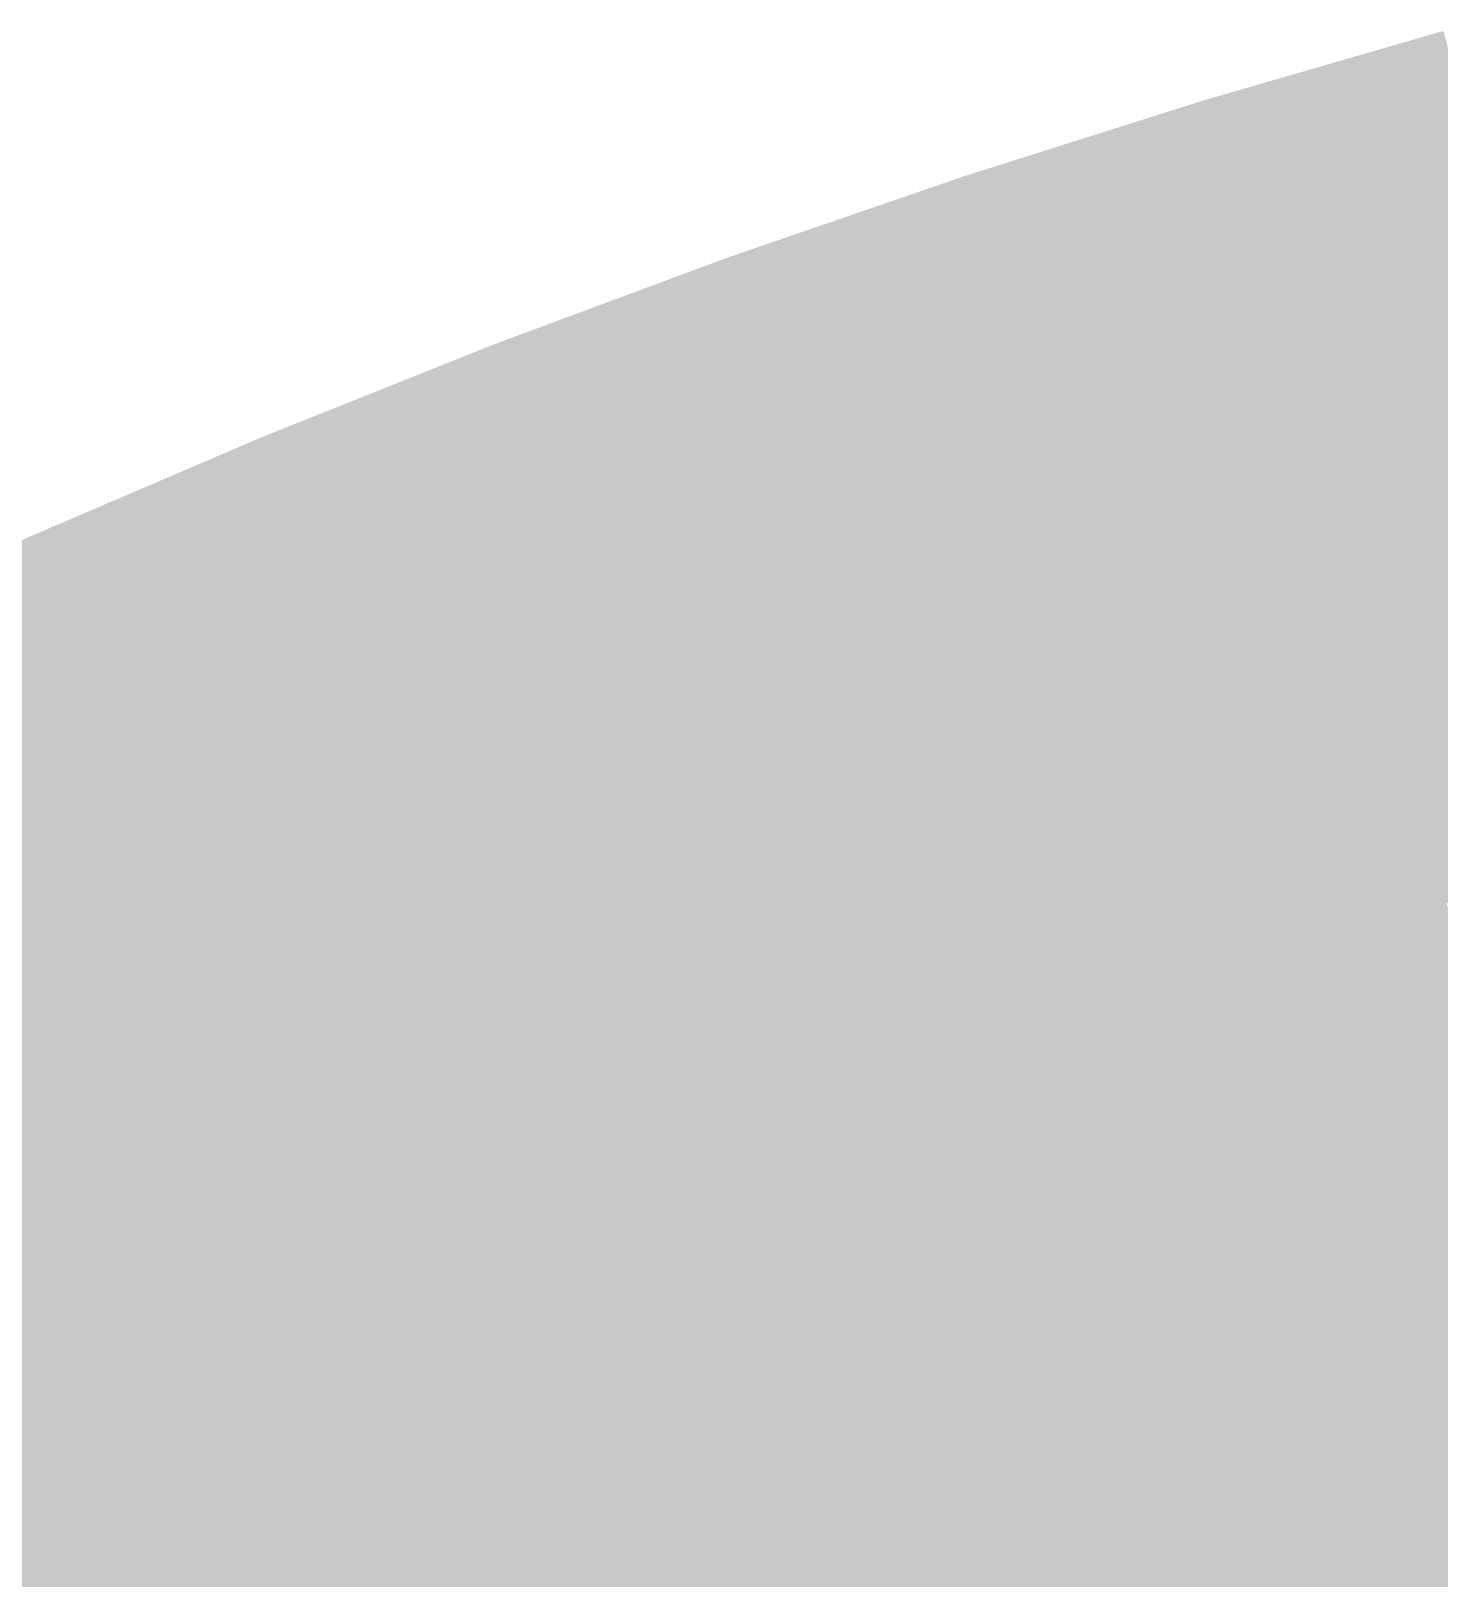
# Model space of a CAD drawing. Header units: inches. Extents: x -266 to 784, y -170 to 213.
# Drawn here: x -68.9 to -45.41, y 138.02 to 163.84 of the extents above; entities that cross this region are included whole.
import ezdxf

# ---------------------------------------------------------------- set-up
doc = ezdxf.new("R2010")
doc.units = ezdxf.units.IN
doc.header["$MEASUREMENT"] = 0

msp = doc.modelspace()

# ---------------------------------------------------------------- linework, layer by layer
at = {"color": 98, "true_color": 0x020301}
for points in [[(-49.05811, 161.722917), (-49.348395, 162.679857), (-45.074456, 162.878155), (-45.341169, 163.841931)], [(-53.012214, 160.470263), (-53.325896, 161.419791), (-49.05811, 161.722917), (-49.348395, 162.679857)], [(-56.934385, 159.120947), (-57.271275, 160.062491), (-53.012214, 160.470263), (-53.325896, 161.419791)]]:
    msp.add_solid(points, dxfattribs=at)
at = {"color": 98, "true_color": 0x040803}
for points in [[(-48.767826, 160.765976), (-49.05811, 161.722917), (-44.807743, 161.914379), (-45.074456, 162.878155)], [(-52.698532, 159.520734), (-53.012214, 160.470263), (-48.767826, 160.765976), (-49.05811, 161.722917)], [(-56.597495, 158.179403), (-56.934385, 159.120947), (-52.698532, 159.520734), (-53.012214, 160.470263)], [(-60.462366, 156.74279), (-60.822261, 157.675783), (-56.597495, 158.179403), (-56.934385, 159.120947)], [(-64.290817, 155.211761), (-64.6735, 156.135641), (-60.462366, 156.74279), (-60.822261, 157.675783)], [(-68.080541, 153.587239), (-68.485782, 154.501449), (-64.290817, 155.211761), (-64.6735, 156.135641)], [(-71.829256, 151.870201), (-72.256811, 152.774191), (-68.080541, 153.587239), (-68.485782, 154.501449)]]:
    msp.add_solid(points, dxfattribs=at)
at = {"color": 98, "true_color": 0x070c05}
for points in [[(-48.477541, 159.809036), (-48.767826, 160.765976), (-44.54103, 160.950603), (-44.807743, 161.914379)], [(-52.384851, 158.571206), (-52.698532, 159.520734), (-48.477541, 159.809036), (-48.767826, 160.765976)], [(-56.260606, 157.237859), (-56.597495, 158.179403), (-52.384851, 158.571206), (-52.698532, 159.520734)]]:
    msp.add_solid(points, dxfattribs=at)
at = {"color": 88, "true_color": 0x0a1008}
msp.add_solid([(-48.187256, 158.852096), (-48.477541, 159.809036), (-44.274318, 159.986827), (-44.54103, 160.950603)], dxfattribs=at)
at = {"color": 98, "true_color": 0x010301}
for points in [[(-60.822261, 157.675783), (-61.182156, 158.608776), (-56.934385, 159.120947), (-57.271275, 160.062491)], [(-64.6735, 156.135641), (-65.056183, 157.059521), (-60.822261, 157.675783), (-61.182156, 158.608776)], [(-68.485782, 154.501449), (-68.891023, 155.415658), (-64.6735, 156.135641), (-65.056183, 157.059521)], [(-72.256811, 152.774191), (-72.684366, 153.67818), (-68.485782, 154.501449), (-68.891023, 155.415658)]]:
    msp.add_solid(points, dxfattribs=at)
at = {"color": 88, "true_color": 0x0c140a}
for points in [[(-47.896972, 157.895155), (-48.187256, 158.852096), (-44.007605, 159.023051), (-44.274318, 159.986827)], [(-51.757487, 156.67215), (-52.071169, 157.621678), (-47.896972, 157.895155), (-48.187256, 158.852096)], [(-55.586826, 155.354771), (-55.923716, 156.296315), (-51.757487, 156.67215), (-52.071169, 157.621678)]]:
    msp.add_solid(points, dxfattribs=at)
at = {"color": 98, "true_color": 0x091008}
for points in [[(-52.071169, 157.621678), (-52.384851, 158.571206), (-48.187256, 158.852096), (-48.477541, 159.809036)], [(-55.923716, 156.296315), (-56.260606, 157.237859), (-52.071169, 157.621678), (-52.384851, 158.571206)], [(-59.742576, 154.876805), (-60.102471, 155.809797), (-55.923716, 156.296315), (-56.260606, 157.237859)], [(-63.52545, 153.364002), (-63.908133, 154.287882), (-59.742576, 154.876805), (-60.102471, 155.809797)], [(-67.270058, 151.758819), (-67.675299, 152.673029), (-63.52545, 153.364002), (-63.908133, 154.287882)]]:
    msp.add_solid(points, dxfattribs=at)
at = {"color": 88, "true_color": 0x0f190c}
msp.add_solid([(-47.606687, 156.938215), (-47.896972, 157.895155), (-43.740892, 158.059275), (-44.007605, 159.023051)], dxfattribs=at)
at = {"color": 98, "true_color": 0x060c05}
for points in [[(-60.102471, 155.809797), (-60.462366, 156.74279), (-56.260606, 157.237859), (-56.597495, 158.179403)], [(-63.908133, 154.287882), (-64.290817, 155.211761), (-60.102471, 155.809797), (-60.462366, 156.74279)], [(-67.675299, 152.673029), (-68.080541, 153.587239), (-63.908133, 154.287882), (-64.290817, 155.211761)], [(-71.401701, 150.966212), (-71.829256, 151.870201), (-67.675299, 152.673029), (-68.080541, 153.587239)]]:
    msp.add_solid(points, dxfattribs=at)
at = {"color": 88, "true_color": 0x111d0e}
for points in [[(-47.316402, 155.981275), (-47.606687, 156.938215), (-43.474179, 157.095499), (-43.740892, 158.059275)], [(-51.130124, 154.773093), (-51.443805, 155.722622), (-47.316402, 155.981275), (-47.606687, 156.938215)], [(-54.913046, 153.471683), (-55.249936, 154.413227), (-51.130124, 154.773093), (-51.443805, 155.722622)]]:
    msp.add_solid(points, dxfattribs=at)
at = {"color": 88, "true_color": 0x0e190c}
for points in [[(-51.443805, 155.722622), (-51.757487, 156.67215), (-47.606687, 156.938215), (-47.896972, 157.895155)], [(-55.249936, 154.413227), (-55.586826, 155.354771), (-51.443805, 155.722622), (-51.757487, 156.67215)], [(-59.022786, 153.010819), (-59.382681, 153.943812), (-55.249936, 154.413227), (-55.586826, 155.354771)], [(-62.760083, 151.516243), (-63.142766, 152.440123), (-59.022786, 153.010819), (-59.382681, 153.943812)]]:
    msp.add_solid(points, dxfattribs=at)
at = {"color": 88, "true_color": 0x142110}
for points in [[(-47.026118, 155.024334), (-47.316402, 155.981275), (-43.207467, 156.131723), (-43.474179, 157.095499)], [(-50.816442, 153.823565), (-51.130124, 154.773093), (-47.026118, 155.024334), (-47.316402, 155.981275)]]:
    msp.add_solid(points, dxfattribs=at)
at = {"color": 88, "true_color": 0x0b140a}
for points in [[(-59.382681, 153.943812), (-59.742576, 154.876805), (-55.586826, 155.354771), (-55.923716, 156.296315)], [(-63.142766, 152.440123), (-63.52545, 153.364002), (-59.382681, 153.943812), (-59.742576, 154.876805)], [(-66.864817, 150.84461), (-67.270058, 151.758819), (-63.142766, 152.440123), (-63.52545, 153.364002)], [(-70.54659, 149.158233), (-70.974146, 150.062223), (-66.864817, 150.84461), (-67.270058, 151.758819)]]:
    msp.add_solid(points, dxfattribs=at)
at = {"color": 88, "true_color": 0x172512}
msp.add_solid([(-46.735833, 154.067394), (-47.026118, 155.024334), (-42.940754, 155.167947), (-43.207467, 156.131723)], dxfattribs=at)
at = {"color": 88, "true_color": 0x162512}
for points in [[(-50.50276, 152.874037), (-50.816442, 153.823565), (-46.735833, 154.067394), (-47.026118, 155.024334)], [(-54.239266, 151.588594), (-54.576156, 152.530139), (-50.50276, 152.874037), (-50.816442, 153.823565)]]:
    msp.add_solid(points, dxfattribs=at)
at = {"color": 88, "true_color": 0x192a14}
for points in [[(-46.445548, 153.110454), (-46.735833, 154.067394), (-42.674041, 154.204171), (-42.940754, 155.167947)], [(-50.189078, 151.924509), (-50.50276, 152.874037), (-46.445548, 153.110454), (-46.735833, 154.067394)]]:
    msp.add_solid(points, dxfattribs=at)
at = {"color": 88, "true_color": 0x132110}
for points in [[(-54.576156, 152.530139), (-54.913046, 153.471683), (-50.816442, 153.823565), (-51.130124, 154.773093)], [(-58.302996, 151.144833), (-58.662891, 152.077826), (-54.576156, 152.530139), (-54.913046, 153.471683)]]:
    msp.add_solid(points, dxfattribs=at)
at = {"color": 88, "true_color": 0x101d0e}
for points in [[(-58.662891, 152.077826), (-59.022786, 153.010819), (-54.913046, 153.471683), (-55.249936, 154.413227)], [(-62.377399, 150.592364), (-62.760083, 151.516243), (-58.662891, 152.077826), (-59.022786, 153.010819)], [(-66.054334, 149.01619), (-66.459575, 149.9304), (-62.377399, 150.592364), (-62.760083, 151.516243)]]:
    msp.add_solid(points, dxfattribs=at)
at = {"color": 99, "true_color": 0x1c2e16}
msp.add_solid([(-46.155264, 152.153513), (-46.445548, 153.110454), (-42.407328, 153.240394), (-42.674041, 154.204171)], dxfattribs=at)
at = {"color": 99, "true_color": 0x1b2e16}
for points in [[(-49.875397, 150.974981), (-50.189078, 151.924509), (-46.155264, 152.153513), (-46.445548, 153.110454)], [(-53.565487, 149.705506), (-53.902377, 150.64705), (-49.875397, 150.974981), (-50.189078, 151.924509)]]:
    msp.add_solid(points, dxfattribs=at)
at = {"color": 99, "true_color": 0x1f3219}
msp.add_solid([(-45.864979, 151.196573), (-46.155264, 152.153513), (-42.140616, 152.276618), (-42.407328, 153.240394)], dxfattribs=at)
at = {"color": 88, "true_color": 0x182a14}
for points in [[(-53.902377, 150.64705), (-54.239266, 151.588594), (-50.189078, 151.924509), (-50.50276, 152.874037)], [(-57.583206, 149.278848), (-57.943101, 150.211841), (-53.902377, 150.64705), (-54.239266, 151.588594)]]:
    msp.add_solid(points, dxfattribs=at)
at = {"color": 98, "true_color": 0x081008}
msp.add_solid([(-70.974146, 150.062223), (-71.401701, 150.966212), (-67.270058, 151.758819), (-67.675299, 152.673029)], dxfattribs=at)
at = {"color": 88, "true_color": 0x0d190c}
for points in [[(-66.459575, 149.9304), (-66.864817, 150.84461), (-62.760083, 151.516243), (-63.142766, 152.440123)], [(-70.119035, 148.254244), (-70.54659, 149.158233), (-66.459575, 149.9304), (-66.864817, 150.84461)]]:
    msp.add_solid(points, dxfattribs=at)
at = {"color": 88, "true_color": 0x152512}
for points in [[(-57.943101, 150.211841), (-58.302996, 151.144833), (-54.239266, 151.588594), (-54.576156, 152.530139)], [(-61.612033, 148.744605), (-61.994716, 149.668484), (-57.943101, 150.211841), (-58.302996, 151.144833)]]:
    msp.add_solid(points, dxfattribs=at)
at = {"color": 88, "true_color": 0x122110}
for points in [[(-61.994716, 149.668484), (-62.377399, 150.592364), (-58.302996, 151.144833), (-58.662891, 152.077826)], [(-65.649093, 148.10198), (-66.054334, 149.01619), (-61.994716, 149.668484), (-62.377399, 150.592364)], [(-69.263925, 146.446265), (-69.69148, 147.350255), (-65.649093, 148.10198), (-66.054334, 149.01619)]]:
    msp.add_solid(points, dxfattribs=at)
at = {"color": 99, "true_color": 0x1e3219}
msp.add_solid([(-49.561715, 150.025453), (-49.875397, 150.974981), (-45.864979, 151.196573), (-46.155264, 152.153513)], dxfattribs=at)
at = {"color": 99, "true_color": 0x21361b}
for points in [[(-45.574694, 150.239633), (-45.864979, 151.196573), (-41.873903, 151.312842), (-42.140616, 152.276618)], [(-49.248033, 149.075924), (-49.561715, 150.025453), (-45.574694, 150.239633), (-45.864979, 151.196573)]]:
    msp.add_solid(points, dxfattribs=at)
at = {"color": 99, "true_color": 0x243b1d}
msp.add_solid([(-45.28441, 149.282692), (-45.574694, 150.239633), (-41.60719, 150.349066), (-41.873903, 151.312842)], dxfattribs=at)
at = {"color": 99, "true_color": 0x1d3219}
for points in [[(-53.228597, 148.763962), (-53.565487, 149.705506), (-49.561715, 150.025453), (-49.875397, 150.974981)], [(-56.863416, 147.412862), (-57.223311, 148.345855), (-53.228597, 148.763962), (-53.565487, 149.705506)]]:
    msp.add_solid(points, dxfattribs=at)
at = {"color": 99, "true_color": 0x1a2e16}
for points in [[(-57.223311, 148.345855), (-57.583206, 149.278848), (-53.565487, 149.705506), (-53.902377, 150.64705)], [(-60.846666, 146.896846), (-61.229349, 147.820725), (-57.223311, 148.345855), (-57.583206, 149.278848)]]:
    msp.add_solid(points, dxfattribs=at)
at = {"color": 88, "true_color": 0x172a14}
for points in [[(-61.229349, 147.820725), (-61.612033, 148.744605), (-57.583206, 149.278848), (-57.943101, 150.211841)], [(-64.83861, 146.273561), (-65.243852, 147.187771), (-61.229349, 147.820725), (-61.612033, 148.744605)]]:
    msp.add_solid(points, dxfattribs=at)
at = {"color": 99, "true_color": 0x20361b}
msp.add_solid([(-52.891707, 147.822418), (-53.228597, 148.763962), (-49.248033, 149.075924), (-49.561715, 150.025453)], dxfattribs=at)
at = {"color": 99, "true_color": 0x233b1d}
msp.add_solid([(-48.934351, 148.126396), (-49.248033, 149.075924), (-45.28441, 149.282692), (-45.574694, 150.239633)], dxfattribs=at)
at = {"color": 88, "true_color": 0x0f1d0e}
msp.add_solid([(-69.69148, 147.350255), (-70.119035, 148.254244), (-66.054334, 149.01619), (-66.459575, 149.9304)], dxfattribs=at)
at = {"color": 88, "true_color": 0x142512}
for points in [[(-65.243852, 147.187771), (-65.649093, 148.10198), (-61.612033, 148.744605), (-61.994716, 149.668484)], [(-68.83637, 145.542276), (-69.263925, 146.446265), (-65.243852, 147.187771), (-65.649093, 148.10198)], [(-72.387424, 143.809112), (-72.837035, 144.702337), (-68.83637, 145.542276), (-69.263925, 146.446265)]]:
    msp.add_solid(points, dxfattribs=at)
at = {"color": 99, "true_color": 0x263f1f}
msp.add_solid([(-48.62067, 147.176868), (-48.934351, 148.126396), (-44.994125, 148.325752), (-45.28441, 149.282692)], dxfattribs=at)
at = {"color": 99, "true_color": 0x223b1d}
for points in [[(-52.554817, 146.880874), (-52.891707, 147.822418), (-48.934351, 148.126396), (-49.248033, 149.075924)], [(-56.143626, 145.546877), (-56.503521, 146.479869), (-52.554817, 146.880874), (-52.891707, 147.822418)]]:
    msp.add_solid(points, dxfattribs=at)
at = {"color": 99, "true_color": 0x1f361b}
for points in [[(-56.503521, 146.479869), (-56.863416, 147.412862), (-52.891707, 147.822418), (-53.228597, 148.763962)], [(-60.081299, 145.049087), (-60.463982, 145.972966), (-56.503521, 146.479869), (-56.863416, 147.412862)]]:
    msp.add_solid(points, dxfattribs=at)
at = {"color": 99, "true_color": 0x1c3219}
for points in [[(-60.463982, 145.972966), (-60.846666, 146.896846), (-56.863416, 147.412862), (-57.223311, 148.345855)], [(-64.028128, 144.445141), (-64.433369, 145.359351), (-60.463982, 145.972966), (-60.846666, 146.896846)]]:
    msp.add_solid(points, dxfattribs=at)
at = {"color": 99, "true_color": 0x284321}
for points in [[(-48.306988, 146.22734), (-48.62067, 147.176868), (-44.70384, 147.368812), (-44.994125, 148.325752)], [(-51.881037, 144.997786), (-52.217927, 145.93933), (-48.306988, 146.22734), (-48.62067, 147.176868)]]:
    msp.add_solid(points, dxfattribs=at)
at = {"color": 99, "true_color": 0x253f1f}
msp.add_solid([(-52.217927, 145.93933), (-52.554817, 146.880874), (-48.62067, 147.176868), (-48.934351, 148.126396)], dxfattribs=at)
at = {"color": 99, "true_color": 0x192e16}
for points in [[(-64.433369, 145.359351), (-64.83861, 146.273561), (-60.846666, 146.896846), (-61.229349, 147.820725)], [(-67.98126, 143.734298), (-68.408815, 144.638287), (-64.433369, 145.359351), (-64.83861, 146.273561)]]:
    msp.add_solid(points, dxfattribs=at)
at = {"color": 88, "true_color": 0x162a14}
for points in [[(-68.408815, 144.638287), (-68.83637, 145.542276), (-64.83861, 146.273561), (-65.243852, 147.187771)], [(-71.937813, 142.915888), (-72.387424, 143.809112), (-68.408815, 144.638287), (-68.83637, 145.542276)]]:
    msp.add_solid(points, dxfattribs=at)
at = {"color": 89, "true_color": 0x2b4823}
msp.add_solid([(-47.993306, 145.277812), (-48.306988, 146.22734), (-44.413556, 146.411871), (-44.70384, 147.368812)], dxfattribs=at)
at = {"color": 99, "true_color": 0x243f1f}
msp.add_solid([(-55.783731, 144.613884), (-56.143626, 145.546877), (-52.217927, 145.93933), (-52.554817, 146.880874)], dxfattribs=at)
at = {"color": 99, "true_color": 0x213b1d}
msp.add_solid([(-59.698615, 144.125207), (-60.081299, 145.049087), (-56.143626, 145.546877), (-56.503521, 146.479869)], dxfattribs=at)
at = {"color": 89, "true_color": 0x2e4c25}
msp.add_solid([(-47.679625, 144.328283), (-47.993306, 145.277812), (-44.123271, 145.454931), (-44.413556, 146.411871)], dxfattribs=at)
at = {"color": 99, "true_color": 0x2a4823}
msp.add_solid([(-51.544148, 144.056242), (-51.881037, 144.997786), (-47.993306, 145.277812), (-48.306988, 146.22734)], dxfattribs=at)
at = {"color": 99, "true_color": 0x1e361b}
msp.add_solid([(-63.622886, 143.530932), (-64.028128, 144.445141), (-60.081299, 145.049087), (-60.463982, 145.972966)], dxfattribs=at)
at = {"color": 99, "true_color": 0x274321}
msp.add_solid([(-55.423836, 143.680891), (-55.783731, 144.613884), (-51.881037, 144.997786), (-52.217927, 145.93933)], dxfattribs=at)
at = {"color": 99, "true_color": 0x233f1f}
for points in [[(-59.315932, 143.201328), (-59.698615, 144.125207), (-55.783731, 144.613884), (-56.143626, 145.546877)], [(-62.812404, 141.702512), (-63.217645, 142.616722), (-59.315932, 143.201328), (-59.698615, 144.125207)]]:
    msp.add_solid(points, dxfattribs=at)
at = {"color": 89, "true_color": 0x305028}
msp.add_solid([(-47.365943, 143.378755), (-47.679625, 144.328283), (-43.832986, 144.497991), (-44.123271, 145.454931)], dxfattribs=at)
at = {"color": 99, "true_color": 0x1b3219}
msp.add_solid([(-67.553705, 142.830308), (-67.98126, 143.734298), (-64.028128, 144.445141), (-64.433369, 145.359351)], dxfattribs=at)
at = {"color": 89, "true_color": 0x2d4c25}
msp.add_solid([(-51.207258, 143.114698), (-51.544148, 144.056242), (-47.679625, 144.328283), (-47.993306, 145.277812)], dxfattribs=at)
at = {"color": 99, "true_color": 0x203b1d}
for points in [[(-63.217645, 142.616722), (-63.622886, 143.530932), (-59.698615, 144.125207), (-60.081299, 145.049087)], [(-66.698595, 141.02233), (-67.12615, 141.926319), (-63.217645, 142.616722), (-63.622886, 143.530932)]]:
    msp.add_solid(points, dxfattribs=at)
at = {"color": 99, "true_color": 0x294823}
msp.add_solid([(-55.063941, 142.747898), (-55.423836, 143.680891), (-51.544148, 144.056242), (-51.881037, 144.997786)], dxfattribs=at)
at = {"color": 99, "true_color": 0x182e16}
msp.add_solid([(-71.488201, 142.022664), (-71.937813, 142.915888), (-67.98126, 143.734298), (-68.408815, 144.638287)], dxfattribs=at)
at = {"color": 99, "true_color": 0x264321}
msp.add_solid([(-58.933249, 142.277448), (-59.315932, 143.201328), (-55.423836, 143.680891), (-55.783731, 144.613884)], dxfattribs=at)
at = {"color": 99, "true_color": 0x1d361b}
for points in [[(-67.12615, 141.926319), (-67.553705, 142.830308), (-63.622886, 143.530932), (-64.028128, 144.445141)], [(-70.588979, 140.236215), (-71.03859, 141.12944), (-67.12615, 141.926319), (-67.553705, 142.830308)]]:
    msp.add_solid(points, dxfattribs=at)
at = {"color": 89, "true_color": 0x33542a}
msp.add_solid([(-47.052261, 142.429227), (-47.365943, 143.378755), (-43.542702, 143.54105), (-43.832986, 144.497991)], dxfattribs=at)
at = {"color": 89, "true_color": 0x2f5028}
msp.add_solid([(-50.870368, 142.173154), (-51.207258, 143.114698), (-47.365943, 143.378755), (-47.679625, 144.328283)], dxfattribs=at)
at = {"color": 89, "true_color": 0x2c4c25}
msp.add_solid([(-54.704046, 141.814905), (-55.063941, 142.747898), (-51.207258, 143.114698), (-51.544148, 144.056242)], dxfattribs=at)
at = {"color": 99, "true_color": 0x1a3219}
msp.add_solid([(-71.03859, 141.12944), (-71.488201, 142.022664), (-67.553705, 142.830308), (-67.98126, 143.734298)], dxfattribs=at)
at = {"color": 99, "true_color": 0x284823}
for points in [[(-58.550565, 141.353568), (-58.933249, 142.277448), (-55.063941, 142.747898), (-55.423836, 143.680891)], [(-62.001921, 139.874093), (-62.407162, 140.788302), (-58.550565, 141.353568), (-58.933249, 142.277448)]]:
    msp.add_solid(points, dxfattribs=at)
at = {"color": 89, "true_color": 0x32542a}
msp.add_solid([(-50.533478, 141.23161), (-50.870368, 142.173154), (-47.052261, 142.429227), (-47.365943, 143.378755)], dxfattribs=at)
at = {"color": 79, "true_color": 0x35592c}
msp.add_solid([(-46.738579, 141.479699), (-47.052261, 142.429227), (-43.252417, 142.58411), (-43.542702, 143.54105)], dxfattribs=at)
at = {"color": 99, "true_color": 0x254321}
msp.add_solid([(-62.407162, 140.788302), (-62.812404, 141.702512), (-58.933249, 142.277448), (-59.315932, 143.201328)], dxfattribs=at)
at = {"color": 89, "true_color": 0x2e5028}
msp.add_solid([(-54.344151, 140.881913), (-54.704046, 141.814905), (-50.870368, 142.173154), (-51.207258, 143.114698)], dxfattribs=at)
at = {"color": 99, "true_color": 0x223f1f}
msp.add_solid([(-66.271039, 140.11834), (-66.698595, 141.02233), (-62.812404, 141.702512), (-63.217645, 142.616722)], dxfattribs=at)
at = {"color": 89, "true_color": 0x2b4c25}
msp.add_solid([(-58.167882, 140.429689), (-58.550565, 141.353568), (-54.704046, 141.814905), (-55.063941, 142.747898)], dxfattribs=at)
at = {"color": 79, "true_color": 0x385d2e}
msp.add_solid([(-46.424898, 140.530171), (-46.738579, 141.479699), (-42.962132, 141.62717), (-43.252417, 142.58411)], dxfattribs=at)
at = {"color": 79, "true_color": 0x34592c}
msp.add_solid([(-50.196588, 140.290066), (-50.533478, 141.23161), (-46.738579, 141.479699), (-47.052261, 142.429227)], dxfattribs=at)
at = {"color": 89, "true_color": 0x31542a}
msp.add_solid([(-53.984255, 139.94892), (-54.344151, 140.881913), (-50.533478, 141.23161), (-50.870368, 142.173154)], dxfattribs=at)
at = {"color": 99, "true_color": 0x1f3b1d}
msp.add_solid([(-70.139367, 139.342991), (-70.588979, 140.236215), (-66.698595, 141.02233), (-67.12615, 141.926319)], dxfattribs=at)
at = {"color": 89, "true_color": 0x2d5028}
msp.add_solid([(-57.785198, 139.505809), (-58.167882, 140.429689), (-54.344151, 140.881913), (-54.704046, 141.814905)], dxfattribs=at)
at = {"color": 99, "true_color": 0x244321}
for points in [[(-65.843484, 139.214351), (-66.271039, 140.11834), (-62.407162, 140.788302), (-62.812404, 141.702512)], [(-69.240145, 137.556542), (-69.689756, 138.449767), (-65.843484, 139.214351), (-66.271039, 140.11834)]]:
    msp.add_solid(points, dxfattribs=at)
at = {"color": 79, "true_color": 0x3a6130}
msp.add_solid([(-46.111216, 139.580643), (-46.424898, 140.530171), (-42.671848, 140.670229), (-42.962132, 141.62717)], dxfattribs=at)
at = {"color": 99, "true_color": 0x2a4c25}
msp.add_solid([(-61.59668, 138.959883), (-62.001921, 139.874093), (-58.167882, 140.429689), (-58.550565, 141.353568)], dxfattribs=at)
at = {"color": 89, "true_color": 0x33592c}
msp.add_solid([(-53.62436, 139.015927), (-53.984255, 139.94892), (-50.196588, 140.290066), (-50.533478, 141.23161)], dxfattribs=at)
at = {"color": 79, "true_color": 0x375d2e}
msp.add_solid([(-49.859698, 139.348522), (-50.196588, 140.290066), (-46.424898, 140.530171), (-46.738579, 141.479699)], dxfattribs=at)
at = {"color": 99, "true_color": 0x213f1f}
msp.add_solid([(-69.689756, 138.449767), (-70.139367, 139.342991), (-66.271039, 140.11834), (-66.698595, 141.02233)], dxfattribs=at)
at = {"color": 99, "true_color": 0x274823}
msp.add_solid([(-65.415929, 138.310362), (-65.843484, 139.214351), (-62.001921, 139.874093), (-62.407162, 140.788302)], dxfattribs=at)
at = {"color": 89, "true_color": 0x30542a}
msp.add_solid([(-57.402515, 138.58193), (-57.785198, 139.505809), (-53.984255, 139.94892), (-54.344151, 140.881913)], dxfattribs=at)
at = {"color": 79, "true_color": 0x396130}
msp.add_solid([(-49.522808, 138.406978), (-49.859698, 139.348522), (-46.111216, 139.580643), (-46.424898, 140.530171)], dxfattribs=at)
at = {"color": 79, "true_color": 0x3d6532}
msp.add_solid([(-45.797534, 138.631114), (-46.111216, 139.580643), (-42.381563, 139.713289), (-42.671848, 140.670229)], dxfattribs=at)
at = {"color": 89, "true_color": 0x2c5028}
msp.add_solid([(-61.191438, 138.045673), (-61.59668, 138.959883), (-57.785198, 139.505809), (-58.167882, 140.429689)], dxfattribs=at)
at = {"color": 79, "true_color": 0x365d2e}
msp.add_solid([(-53.264465, 138.082934), (-53.62436, 139.015927), (-49.859698, 139.348522), (-50.196588, 140.290066)], dxfattribs=at)
at = {"color": 89, "true_color": 0x32592c}
msp.add_solid([(-57.019831, 137.65805), (-57.402515, 138.58193), (-53.62436, 139.015927), (-53.984255, 139.94892)], dxfattribs=at)
at = {"color": 99, "true_color": 0x294c25}
msp.add_solid([(-64.988374, 137.406373), (-65.415929, 138.310362), (-61.59668, 138.959883), (-62.001921, 139.874093)], dxfattribs=at)
at = {"color": 97, "true_color": 0x406a34}
msp.add_solid([(-45.483852, 137.681586), (-45.797534, 138.631114), (-42.091278, 138.756349), (-42.381563, 139.713289)], dxfattribs=at)
at = {"color": 89, "true_color": 0x2f542a}
msp.add_solid([(-60.786197, 137.131463), (-61.191438, 138.045673), (-57.402515, 138.58193), (-57.785198, 139.505809)], dxfattribs=at)
at = {"color": 79, "true_color": 0x3c6532}
msp.add_solid([(-49.185919, 137.465434), (-49.522808, 138.406978), (-45.797534, 138.631114), (-46.111216, 139.580643)], dxfattribs=at)
at = {"color": 99, "true_color": 0x264823}
msp.add_solid([(-68.790533, 136.663318), (-69.240145, 137.556542), (-65.415929, 138.310362), (-65.843484, 139.214351)], dxfattribs=at)
at = {"color": 79, "true_color": 0x386130}
msp.add_solid([(-52.90457, 137.149941), (-53.264465, 138.082934), (-49.522808, 138.406978), (-49.859698, 139.348522)], dxfattribs=at)
at = {"color": 89, "true_color": 0x2b5028}
msp.add_solid([(-64.560819, 136.502383), (-64.988374, 137.406373), (-61.191438, 138.045673), (-61.59668, 138.959883)], dxfattribs=at)
at = {"color": 79, "true_color": 0x355d2e}
msp.add_solid([(-56.637148, 136.734171), (-57.019831, 137.65805), (-53.264465, 138.082934), (-53.62436, 139.015927)], dxfattribs=at)
at = {"color": 97, "true_color": 0x426e36}
msp.add_solid([(-45.170171, 136.732058), (-45.483852, 137.681586), (-41.800994, 137.799408), (-42.091278, 138.756349)], dxfattribs=at)
at = {"color": 89, "true_color": 0x31592c}
msp.add_solid([(-60.380956, 136.217254), (-60.786197, 137.131463), (-57.019831, 137.65805), (-57.402515, 138.58193)], dxfattribs=at)
at = {"color": 79, "true_color": 0x3b6532}
msp.add_solid([(-52.544675, 136.216949), (-52.90457, 137.149941), (-49.185919, 137.465434), (-49.522808, 138.406978)], dxfattribs=at)
at = {"color": 97, "true_color": 0x3e6a34}
msp.add_solid([(-48.849029, 136.523889), (-49.185919, 137.465434), (-45.483852, 137.681586), (-45.797534, 138.631114)], dxfattribs=at)
at = {"color": 99, "true_color": 0x284c25}
msp.add_solid([(-68.340922, 135.770094), (-68.790533, 136.663318), (-64.988374, 137.406373), (-65.415929, 138.310362)], dxfattribs=at)
at = {"color": 89, "true_color": 0x2e542a}
msp.add_solid([(-64.133264, 135.598394), (-64.560819, 136.502383), (-60.786197, 137.131463), (-61.191438, 138.045673)], dxfattribs=at)
at = {"color": 79, "true_color": 0x376130}
msp.add_solid([(-56.254465, 135.810291), (-56.637148, 136.734171), (-52.90457, 137.149941), (-53.264465, 138.082934)], dxfattribs=at)

doc.saveas('drawing.dxf')
